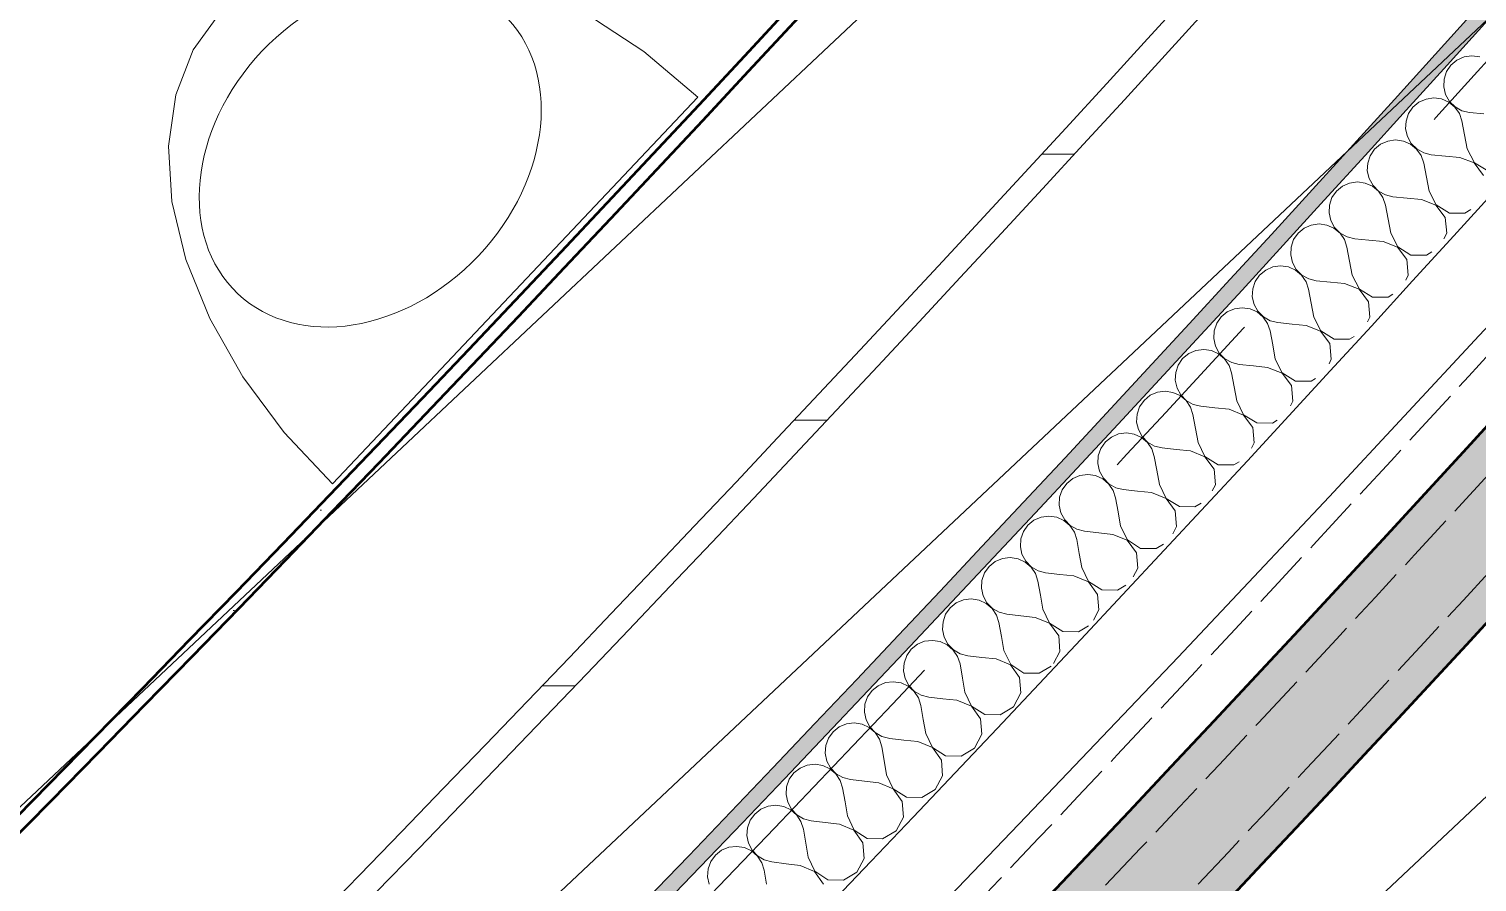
# Model space of a CAD drawing. Header units: millimetres. Extents: x -89663 to 74273, y -103666 to 18539.
# Drawn here: x -7114 to -6025, y -63147 to -62506 of the extents above; entities that cross this region are included whole.
import ezdxf
from ezdxf.enums import TextEntityAlignment as Align

# ---------------------------------------------------------------- set-up
doc = ezdxf.new("R2010")
doc.units = ezdxf.units.MM
doc.header["$MEASUREMENT"] = 0
doc.linetypes.add('Double Dashed', pattern=[1093.611073, 529.166651, -211.666656, 141.111112, -211.666656])
doc.linetypes.add('Hidden Line', pattern=[55, 45, -10])
for name, color, linetype in [('A-20-M_Floor_Slab', 7, 'Continuous'), ('A-25-M_Wall_Ext', 7, 'Continuous'), ('New_A-05-M_Gross_Int_WC_s', 7, 'Continuous'), ('New_A-15-MG_Structural_Grid_Phase_2', 7, 'Continuous'), ('New_A-20-M_Hard_Landscape', 7, 'Continuous'), ('New_A-25-M_Wall_Ext', 7, 'Continuous'), ('New_A-25-M_Wall_Int', 7, 'Continuous'), ('New_A-35-M_FFE_Sanitary', 7, 'Continuous'), ('New_A-40-M_Soft_Landscaping_P2', 7, 'Continuous')]:
    doc.layers.add(name, color=color, linetype=linetype)
for name, color, linetype, lineweight in [('A-20-M_Floor_Slab_Pen_No__89', 8, 'Continuous', 20), ('A-25-M_Wall_Ext_Pen_No__87', 8, 'Continuous', 20), ('New_A-25-M_Wall_Ext_Pen_No__87', 8, 'Continuous', 20), ('New_A-25-M_Wall_Int_Pen_No__193', 7, 'Continuous', 18), ('New_A-40-M_Soft_Landscaping_P2_Pen_No__150', 7, 'Continuous', 0), ('New_ArchiCAD Zone Stamps_Pen_No__6', 7, 'Continuous', 35)]:
    doc.layers.add(name, color=color, linetype=linetype, lineweight=lineweight)
for name, color, linetype, lineweight, true_color in [('New_A-05-M_Gross_Int_WC_s_Pen_No__74', 7, 'Continuous', 20, 0x606060), ('New_A-15-MG_Structural_Grid_Phase_2_Pen_No__222', 7, 'Continuous', 13, 0x65af33), ('New_A-20-M_Hard_Landscape_Pen_No__53', 7, 'Continuous', 35, 0x444444), ('New_A-25-M_Wall_Ext_Pen_No__107', 7, 'Continuous', 15, 0xa6a6a6), ('New_A-25-M_Wall_Ext_Pen_No__27', 7, 'Continuous', 50, 0x2a2a2a), ('New_A-25-M_Wall_Int_Pen_No__107', 7, 'Continuous', 15, 0xa6a6a6), ('New_A-25-M_Wall_Int_Pen_No__149', 7, 'Continuous', 0, 0x2a2a2a), ('New_A-35-M_FFE_Sanitary_Pen_No__211', 7, 'Continuous', 13, 0xebf6ff), ('New_A-35-M_FFE_Sanitary_Pen_No__27', 7, 'Continuous', 50, 0x2a2a2a), ('New_A-35-M_FFE_Sanitary_Pen_No__64', 7, 'Continuous', 20, 0x606060)]:
    doc.layers.add(name, color=color, linetype=linetype, lineweight=lineweight, true_color=true_color)
doc.styles.add('GENERATED_STYLE_1', font='')
doc.styles.add('GENERATED_STYLE_3', font='')
doc.styles.add('GENERATED_STYLE_4', font='')
doc.styles.get('GENERATED_STYLE_1').set_extended_font_data('Arial', bold=True)
doc.styles.get('GENERATED_STYLE_3').set_extended_font_data('Arial')
doc.styles.get('GENERATED_STYLE_4').set_extended_font_data('Swis721 BT')

# ---------------------------------------------------------------- blocks, each defined once
blk = doc.blocks.new('Mesh_6_1', base_point=(-2004.1, -57229.4))
at = {"layer": 'New_A-20-M_Hard_Landscape_Pen_No__53', "linetype": 'Continuous', "flags": 128}
blk.add_lwpolyline([(-2004.1, -57229.4, -0.183374), (-18001.8, -70543.4), (-17579.3, -76160.8), (-17223, -76133.9), (-14657.1, -75939.9), (-15007.7, -71280.4, 0.205807), (-603, -57840.4)], format="xyb", close=True, dxfattribs=at)
blk = doc.blocks.new('Male WC_INB 0163_43_1', base_point=(-7292.1, -60664.2))
at = {"layer": 'New_A-05-M_Gross_Int_WC_s_Pen_No__74', "linetype": 'Continuous'}
blk.add_arc((-26580.2, -43935.2), 27309.7, 312.41044, 326.00205, dxfattribs=at)
at = {"layer": 'New_ArchiCAD Zone Stamps_Pen_No__6'}
for tag, height, style, p in [('ROOM_NAME', 250, 'GENERATED_STYLE_1', (-7557.7, -59352)), ('zoneNameLine2', 250, 'GENERATED_STYLE_1', (-7746.1, -59784.1)), ('ROOM_NUMBER', 200, 'GENERATED_STYLE_3', (-7934.5, -60204.8)), ('measuredAreaCode', 200, 'GENERATED_STYLE_3', (-8091.6, -60564.9)), ('DUMMY_649', 200, 'GENERATED_STYLE_3', (-7784.2, -60699)), ('DUMMY_650', 200, 'GENERATED_STYLE_3', (-7294.8, -60912.3)), ('DUMMY_651', 133.3, 'GENERATED_STYLE_3', (-7015.5, -61018.9))]:
    blk.add_attdef(tag, text='', height=height, rotation=336.4404, dxfattribs=dict(at, style=style)).set_placement(p, align=Align.TOP_LEFT)
blk = doc.blocks.new('Mesh_26_1', base_point=(-15007.7, -71280.4))
at = {"layer": 'New_A-40-M_Soft_Landscaping_P2_Pen_No__150', "linetype": 'Continuous', "flags": 128}
blk.add_lwpolyline([(-15007.7, -71280.4), (-14657.1, -75939.9, 0.09191), (5945.5, -69347.8), (9078.1, -62163.8), (-603, -57840.4, -0.205807)], format="xyb", close=True, dxfattribs=at)
blk = doc.blocks.new('Slab_67_1', base_point=(-9826.8, -66666.7))
at = {"layer": 'A-20-M_Floor_Slab_Pen_No__89', "linetype": 'Continuous', "flags": 128}
blk.add_lwpolyline([(-9826.8, -66666.7), (-10262.5, -66046.8), (-5549.6, -61612.4), (-4970, -62096.9)], close=True, dxfattribs=at)
blk = doc.blocks.new('Slab_68_1', base_point=(-10262.5, -66046.8))
at = {"layer": 'A-20-M_Floor_Slab_Pen_No__89', "linetype": 'Continuous', "flags": 128}
blk.add_lwpolyline([(-10262.5, -66046.8), (-10073.7, -66315.4), (-5298.5, -61822.4), (-5549.6, -61612.4)], close=True, dxfattribs=at)
blk = doc.blocks.new('Wall_53_1', base_point=(-38176, -69536.6))
at = {"layer": 'New_A-25-M_Wall_Ext_Pen_No__107', "linetype": 'Continuous', "lineweight": 0, "true_color": 0x535353}
blk.add_hatch(color=251, dxfattribs=at).paths.add_polyline_path([(-7888.7, -64664.4), (-7855.1, -64701.5), (-7821.6, -64738.5, 0.106432), (-877.5, -55078.3), (-969.2, -55038.4, -0.106432)])
at = {"layer": 'New_A-25-M_Wall_Ext_Pen_No__27', "linetype": 'Continuous'}
for radius, end in [(28161.8, 336.44044), (28261.8, 331.6191)]:
    blk.add_arc((-26783.5, -43782), radius, 312.13949, end, dxfattribs=at)
blk = doc.blocks.new('Wall_55_1', base_point=(-38175.9, -69536.5))
at = {"layer": 'New_A-25-M_Wall_Ext_Pen_No__87', "linetype": 'Hidden Line'}
for radius in [28161.8, 28211.8]:
    blk.add_arc((-26758.9, -43792.8), radius, 246.08329, 336.44041, dxfattribs=at)
blk = doc.blocks.new('Wall_120_1', base_point=(-8161.2, -64098.5))
at = {"layer": 'New_A-35-M_FFE_Sanitary_Pen_No__211', "linetype": 'Continuous'}
h = blk.add_hatch(dxfattribs=at)
h.set_pattern_fill('Plaster_0001', color=256, style=0, pattern_type=2)
h.set_pattern_definition([(229.20706, (0, 0), (-131.12933, 113.1596), [0, -100]), (229.20706, (32.9, -94.43), (-131.12933, 113.1596), [0, -100])])
h.paths.add_polyline_path([(-8154.4, -64105.9, 0.059246), (-3930.6, -59211.3), (-3938.9, -59205.7, -0.059154), (-8153.8, -64091.8)])
at = {"layer": 'New_A-35-M_FFE_Sanitary_Pen_No__27', "linetype": 'Continuous'}
for radius, start, end in [(27366.5, 312.44686, 325.98819), (27376.5, 312.42597, 325.98824)]:
    blk.add_arc((-26623.6, -43897.9), radius, start, end, dxfattribs=at)
blk = doc.blocks.new('Wall_231_1', base_point=(-38294.6, -69816.9))
at = {"layer": 'A-25-M_Wall_Ext_Pen_No__87', "linetype": 'Hidden Line'}
for radius, start, end in [(28130.8, 246.16287, 336.76285), (28469.8, 246.15506, 336.76093)]:
    blk.add_arc((-26785.3, -43777.2), radius, start, end, dxfattribs=at)
blk = doc.blocks.new('*X703')
at = {"layer": 'New_A-25-M_Wall_Int_Pen_No__107', "linetype": 'Continuous'}
for p, q in [((-6044.5, -62532.9), (-6040, -62529.1)), ((-6040, -62529.1), (-6034.6, -62526.7)), ((-6034.6, -62526.7), (-6028.7, -62525.9)), ((-6028.7, -62525.9), (-6022.9, -62526.6)), ((-6049.6, -62543.4), (-6047.8, -62537.8)), ((-6047.8, -62537.8), (-6044.5, -62532.9)), ((-6049.9, -62549.3), (-6049.6, -62543.4)), ((-6048.5, -62555), (-6049.9, -62549.3)), ((-6073.2, -62564.6), (-6068.6, -62560.8)), ((-6068.6, -62560.8), (-6063.2, -62558.4)), ((-6063.2, -62558.4), (-6057.4, -62557.6)), ((-6057.4, -62557.6), (-6051.5, -62558.3)), ((-6051.5, -62558.3), (-6046.1, -62560.7)), ((-6045.6, -62560.2), (-6048.5, -62555)), ((-6046.1, -62560.7), (-6041.6, -62564.5)), ((-6041.4, -62564.3), (-6045.6, -62560.2)), ((-6078.3, -62575), (-6076.5, -62569.4)), ((-6076.5, -62569.4), (-6073.2, -62564.6)), ((-6041.6, -62564.5), (-6038.2, -62569.3)), ((-6036.3, -62567.2), (-6041.4, -62564.3)), ((-6038.2, -62569.3), (-6036.3, -62574.9)), ((-6030.5, -62568.6), (-6036.3, -62567.2)), ((-6019.9, -62569.6), (-6030.5, -62568.6)), ((-6078.6, -62580.9), (-6078.3, -62575)), ((-6077.2, -62586.7), (-6078.6, -62580.9)), ((-6034.2, -62585.4), (-6036.3, -62574.9)), ((-6101.9, -62596.2), (-6097.4, -62592.4)), ((-6097.4, -62592.4), (-6092, -62590)), ((-6092, -62590), (-6086.1, -62589.2)), ((-6086.1, -62589.2), (-6080.3, -62590)), ((-6080.3, -62590), (-6074.9, -62592.4)), ((-6074.4, -62591.8), (-6077.2, -62586.7)), ((-6074.9, -62592.4), (-6070.3, -62596.1)), ((-6070.2, -62596), (-6074.4, -62591.8)), ((-6032.2, -62595.9), (-6034.2, -62585.4)), ((-6107.1, -62606.7), (-6105.2, -62601.1)), ((-6105.2, -62601.1), (-6101.9, -62596.2)), ((-6070.3, -62596.1), (-6066.9, -62601)), ((-6065, -62598.9), (-6070.2, -62596)), ((-6066.9, -62601), (-6065, -62606.6)), ((-6059.3, -62600.3), (-6065, -62598.9)), ((-6048.6, -62601.3), (-6059.3, -62600.3)), ((-6037.9, -62602.3), (-6048.6, -62601.3)), ((-6037.9, -62602.3), (-6027, -62606.5)), ((-6026.9, -62606.4), (-6032.2, -62595.9)), ((-6107.4, -62612.5), (-6107.1, -62606.7)), ((-6106, -62618.3), (-6107.4, -62612.5)), ((-6063, -62617.1), (-6065, -62606.6)), ((-6061, -62627.6), (-6063, -62617.1)), ((-6027, -62606.5), (-6020, -62615.9)), ((-6016.9, -62612.5), (-6026.9, -62606.4)), ((-6134, -62632.6), (-6130.7, -62627.8)), ((-6130.7, -62627.8), (-6126.1, -62624)), ((-6126.1, -62624), (-6120.7, -62621.6)), ((-6120.7, -62621.6), (-6114.9, -62620.8)), ((-6114.9, -62620.8), (-6109, -62621.6)), ((-6109, -62621.6), (-6103.6, -62624)), ((-6103.1, -62623.5), (-6106, -62618.3)), ((-6103.6, -62624), (-6099.1, -62627.8)), ((-6099, -62627.7), (-6103.1, -62623.5)), ((-6099.1, -62627.8), (-6095.7, -62632.6)), ((-6093.8, -62630.5), (-6099, -62627.7)), ((-6055.7, -62638.1), (-6061, -62627.6)), ((-6136.2, -62644.1), (-6135.9, -62638.2)), ((-6135.9, -62638.2), (-6134, -62632.6)), ((-6095.7, -62632.6), (-6093.8, -62638.2)), ((-6088.1, -62631.9), (-6093.8, -62630.5)), ((-6091.8, -62648.8), (-6093.8, -62638.2)), ((-6077.4, -62632.9), (-6088.1, -62631.9)), ((-6066.7, -62634), (-6077.4, -62632.9)), ((-6066.7, -62634), (-6055.8, -62638.2)), ((-6055.8, -62638.2), (-6048.8, -62647.6)), ((-6045.7, -62644.2), (-6055.7, -62638.1)), ((-6134.8, -62649.9), (-6136.2, -62644.1)), ((-6089.8, -62659.3), (-6091.8, -62648.8)), ((-6048.8, -62647.6), (-6047.7, -62659.2)), ((-6034, -62644.2), (-6045.7, -62644.2)), ((-6029.5, -62641.4), (-6034, -62644.2)), ((-6162.8, -62664.2), (-6159.5, -62659.3)), ((-6159.5, -62659.3), (-6155, -62655.6)), ((-6155, -62655.6), (-6149.6, -62653.2)), ((-6149.6, -62653.2), (-6143.7, -62652.4)), ((-6143.7, -62652.4), (-6137.9, -62653.2)), ((-6137.9, -62653.2), (-6132.5, -62655.6)), ((-6132, -62655), (-6134.8, -62649.9)), ((-6132.5, -62655.6), (-6127.9, -62659.4)), ((-6127.8, -62659.2), (-6132, -62655)), ((-6127.9, -62659.4), (-6124.6, -62664.2)), ((-6122.6, -62662.1), (-6127.8, -62659.2)), ((-6084.5, -62669.7), (-6089.8, -62659.3)), ((-6047.7, -62659.2), (-6049.9, -62663.6)), ((-6165, -62675.7), (-6164.7, -62669.8)), ((-6164.7, -62669.8), (-6162.8, -62664.2)), ((-6124.6, -62664.2), (-6122.7, -62669.8)), ((-6120.7, -62680.4), (-6122.7, -62669.8)), ((-6116.9, -62663.5), (-6122.6, -62662.1)), ((-6106.2, -62664.6), (-6116.9, -62663.5)), ((-6095.6, -62665.6), (-6106.2, -62664.6)), ((-6095.6, -62665.6), (-6084.7, -62669.9)), ((-6084.7, -62669.9), (-6077.6, -62679.2)), ((-6074.6, -62675.9), (-6084.5, -62669.7)), ((-6163.7, -62681.4), (-6165, -62675.7)), ((-6160.8, -62686.6), (-6163.7, -62681.4)), ((-6118.7, -62690.9), (-6120.7, -62680.4)), ((-6077.6, -62679.2), (-6076.6, -62690.9)), ((-6062.9, -62675.9), (-6074.6, -62675.9)), ((-6058.9, -62673.4), (-6062.9, -62675.9)), ((-6191.7, -62695.7), (-6188.4, -62690.8)), ((-6188.4, -62690.8), (-6183.8, -62687.1)), ((-6183.8, -62687.1), (-6178.4, -62684.7)), ((-6178.4, -62684.7), (-6172.6, -62683.9)), ((-6172.6, -62683.9), (-6166.7, -62684.7)), ((-6166.7, -62684.7), (-6161.3, -62687.1)), ((-6161.3, -62687.1), (-6156.8, -62690.9)), ((-6156.7, -62690.8), (-6160.8, -62686.6)), ((-6156.8, -62690.9), (-6153.4, -62695.8)), ((-6151.5, -62693.7), (-6156.7, -62690.8)), ((-6113.4, -62701.4), (-6118.7, -62690.9)), ((-6076.6, -62690.9), (-6078.5, -62694.7)), ((-6193.9, -62707.2), (-6193.6, -62701.3)), ((-6193.6, -62701.3), (-6191.7, -62695.7)), ((-6153.4, -62695.8), (-6151.6, -62701.4)), ((-6149.6, -62711.9), (-6151.6, -62701.4)), ((-6145.8, -62695.1), (-6151.5, -62693.7)), ((-6135.1, -62696.1), (-6145.8, -62695.1)), ((-6124.5, -62697.2), (-6135.1, -62696.1)), ((-6124.5, -62697.2), (-6113.6, -62701.5)), ((-6113.6, -62701.5), (-6106.5, -62710.9)), ((-6103.5, -62707.5), (-6113.4, -62701.4)), ((-6192.6, -62712.9), (-6193.9, -62707.2)), ((-6189.7, -62718.1), (-6192.6, -62712.9)), ((-6147.6, -62722.4), (-6149.6, -62711.9)), ((-6106.5, -62710.9), (-6105.5, -62722.5)), ((-6091.8, -62707.5), (-6103.5, -62707.5)), ((-6088.2, -62705.3), (-6091.8, -62707.5)), ((-6220.7, -62727.1), (-6217.3, -62722.3)), ((-6217.3, -62722.3), (-6212.7, -62718.5)), ((-6212.7, -62718.5), (-6207.3, -62716.2)), ((-6207.3, -62716.2), (-6201.5, -62715.4)), ((-6201.5, -62715.4), (-6195.6, -62716.2)), ((-6195.6, -62716.2), (-6190.2, -62718.6)), ((-6190.2, -62718.6), (-6185.7, -62722.4)), ((-6185.6, -62722.3), (-6189.7, -62718.1)), ((-6185.7, -62722.4), (-6182.4, -62727.3)), ((-6180.4, -62725.2), (-6185.6, -62722.3)), ((-6174.7, -62726.6), (-6180.4, -62725.2)), ((-6142.4, -62732.9), (-6147.6, -62722.4)), ((-6105.5, -62722.5), (-6107.3, -62726.1)), ((-6222.9, -62738.6), (-6222.6, -62732.7)), ((-6222.6, -62732.7), (-6220.7, -62727.1)), ((-6182.4, -62727.3), (-6180.5, -62732.9)), ((-6178.5, -62743.4), (-6180.5, -62732.9)), ((-6164, -62727.7), (-6174.7, -62726.6)), ((-6153.4, -62728.8), (-6164, -62727.7)), ((-6153.4, -62728.8), (-6142.5, -62733.1)), ((-6142.5, -62733.1), (-6135.5, -62742.4)), ((-6132.4, -62739.1), (-6142.4, -62732.9)), ((-6241.7, -62749.9), (-6236.3, -62747.6)), ((-6236.3, -62747.6), (-6230.4, -62746.8)), ((-6230.4, -62746.8), (-6224.6, -62747.7)), ((-6224.6, -62747.7), (-6219.2, -62750.1)), ((-6221.5, -62744.4), (-6222.9, -62738.6)), ((-6218.7, -62749.5), (-6221.5, -62744.4)), ((-6176.6, -62754), (-6178.5, -62743.4)), ((-6135.5, -62742.4), (-6134.5, -62754.1)), ((-6120.7, -62739.1), (-6132.4, -62739.1)), ((-6117.4, -62737.1), (-6120.7, -62739.1)), ((-6251.5, -62764.1), (-6249.6, -62758.5)), ((-6249.6, -62758.5), (-6246.3, -62753.7)), ((-6246.3, -62753.7), (-6241.7, -62749.9)), ((-6219.2, -62750.1), (-6214.7, -62753.9)), ((-6214.6, -62753.8), (-6218.7, -62749.5)), ((-6214.7, -62753.9), (-6211.3, -62758.8)), ((-6209.4, -62756.7), (-6214.6, -62753.8)), ((-6211.3, -62758.8), (-6209.5, -62764.4)), ((-6203.7, -62758.1), (-6209.4, -62756.7)), ((-6193, -62759.2), (-6203.7, -62758.1)), ((-6171.4, -62764.5), (-6176.6, -62754)), ((-6134.5, -62754.1), (-6136.2, -62757.6)), ((-6251.9, -62770), (-6251.5, -62764.1)), ((-6207.5, -62774.9), (-6209.5, -62764.4)), ((-6182.4, -62760.3), (-6193, -62759.2)), ((-6182.4, -62760.3), (-6171.5, -62764.6)), ((-6171.5, -62764.6), (-6164.5, -62774)), ((-6161.4, -62770.7), (-6171.4, -62764.5)), ((-6146.4, -62768.6), (-6149.7, -62770.7)), ((-6270.7, -62781.3), (-6265.3, -62779)), ((-6265.3, -62779), (-6259.5, -62778.2)), ((-6259.5, -62778.2), (-6253.6, -62779.1)), ((-6253.6, -62779.1), (-6248.2, -62781.5)), ((-6250.5, -62775.8), (-6251.9, -62770)), ((-6247.7, -62780.9), (-6250.5, -62775.8)), ((-6205.6, -62785.4), (-6207.5, -62774.9)), ((-6164.5, -62774), (-6163.5, -62785.6)), ((-6149.7, -62770.7), (-6161.4, -62770.7)), ((-6280.6, -62795.5), (-6278.7, -62789.9)), ((-6278.7, -62789.9), (-6275.3, -62785.1)), ((-6275.3, -62785.1), (-6270.7, -62781.3)), ((-6248.2, -62781.5), (-6243.7, -62785.3)), ((-6243.6, -62785.2), (-6247.7, -62780.9)), ((-6243.7, -62785.3), (-6240.4, -62790.2)), ((-6238.4, -62788.1), (-6243.6, -62785.2)), ((-6240.4, -62790.2), (-6238.5, -62795.8)), ((-6232.7, -62789.5), (-6238.4, -62788.1)), ((-6222.1, -62790.6), (-6232.7, -62789.5)), ((-6211.4, -62791.7), (-6222.1, -62790.6)), ((-6200.4, -62795.9), (-6205.6, -62785.4)), ((-6163.5, -62785.6), (-6165.3, -62789.3)), ((-6280.9, -62801.4), (-6280.6, -62795.5)), ((-6279.6, -62807.1), (-6280.9, -62801.4)), ((-6236.6, -62806.3), (-6238.5, -62795.8)), ((-6211.4, -62791.7), (-6200.5, -62796.1)), ((-6200.5, -62796.1), (-6193.5, -62805.5)), ((-6190.5, -62802.1), (-6200.4, -62795.9)), ((-6178.8, -62802.2), (-6190.5, -62802.1)), ((-6175.2, -62800), (-6178.8, -62802.2)), ((-6304.4, -62816.4), (-6299.8, -62812.7)), ((-6299.8, -62812.7), (-6294.4, -62810.3)), ((-6294.4, -62810.3), (-6288.5, -62809.6)), ((-6288.5, -62809.6), (-6282.7, -62810.4)), ((-6282.7, -62810.4), (-6277.3, -62812.9)), ((-6276.8, -62812.3), (-6279.6, -62807.1)), ((-6277.3, -62812.9), (-6272.8, -62816.7)), ((-6272.6, -62816.5), (-6276.8, -62812.3)), ((-6234.7, -62816.9), (-6236.6, -62806.3)), ((-6193.5, -62805.5), (-6192.6, -62817.1)), ((-6309.7, -62826.8), (-6307.7, -62821.2)), ((-6307.7, -62821.2), (-6304.4, -62816.4)), ((-6272.8, -62816.7), (-6269.4, -62821.6)), ((-6267.5, -62819.5), (-6272.6, -62816.5)), ((-6269.4, -62821.6), (-6267.6, -62827.2)), ((-6261.8, -62820.9), (-6267.5, -62819.5)), ((-6251.1, -62822), (-6261.8, -62820.9)), ((-6240.5, -62823.1), (-6251.1, -62822)), ((-6240.5, -62823.1), (-6229.6, -62827.5)), ((-6229.5, -62827.4), (-6234.7, -62816.9)), ((-6192.6, -62817.1), (-6194.6, -62821.1)), ((-6310, -62832.7), (-6309.7, -62826.8)), ((-6308.7, -62838.4), (-6310, -62832.7)), ((-6265.7, -62837.7), (-6267.6, -62827.2)), ((-6229.6, -62827.5), (-6222.6, -62836.9)), ((-6219.6, -62833.6), (-6229.5, -62827.4)), ((-6207.9, -62833.7), (-6219.6, -62833.6)), ((-6203.9, -62831.2), (-6207.9, -62833.7)), ((-6333.5, -62847.7), (-6328.9, -62843.9)), ((-6328.9, -62843.9), (-6323.5, -62841.6)), ((-6323.5, -62841.6), (-6317.6, -62840.9)), ((-6317.6, -62840.9), (-6311.8, -62841.7)), ((-6311.8, -62841.7), (-6306.4, -62844.2)), ((-6305.9, -62843.6), (-6308.7, -62838.4)), ((-6306.4, -62844.2), (-6301.9, -62848)), ((-6301.8, -62847.9), (-6305.9, -62843.6)), ((-6263.8, -62848.3), (-6265.7, -62837.7)), ((-6222.6, -62836.9), (-6221.7, -62848.6)), ((-6338.8, -62858), (-6336.9, -62852.5)), ((-6336.9, -62852.5), (-6333.5, -62847.7)), ((-6301.9, -62848), (-6298.6, -62852.9)), ((-6296.6, -62850.8), (-6301.8, -62847.9)), ((-6298.6, -62852.9), (-6296.7, -62858.5)), ((-6290.9, -62852.2), (-6296.6, -62850.8)), ((-6280.3, -62853.4), (-6290.9, -62852.2)), ((-6269.6, -62854.5), (-6280.3, -62853.4)), ((-6269.6, -62854.5), (-6258.7, -62858.9)), ((-6258.6, -62858.8), (-6263.8, -62848.3)), ((-6221.7, -62848.6), (-6224, -62853.2)), ((-6339.1, -62863.9), (-6338.8, -62858)), ((-6337.9, -62869.7), (-6339.1, -62863.9)), ((-6294.8, -62869), (-6296.7, -62858.5)), ((-6258.7, -62858.9), (-6251.8, -62868.3)), ((-6248.7, -62865), (-6258.6, -62858.8)), ((-6237, -62865.1), (-6248.7, -62865)), ((-6232.4, -62862.3), (-6237, -62865.1)), ((-6362.6, -62878.9), (-6358.1, -62875.2)), ((-6358.1, -62875.2), (-6352.6, -62872.9)), ((-6352.6, -62872.9), (-6346.8, -62872.1)), ((-6346.8, -62872.1), (-6340.9, -62873)), ((-6340.9, -62873), (-6335.6, -62875.5)), ((-6335, -62874.9), (-6337.9, -62869.7)), ((-6335.6, -62875.5), (-6331, -62879.3)), ((-6330.9, -62879.1), (-6335, -62874.9)), ((-6292.9, -62879.6), (-6294.8, -62869)), ((-6251.8, -62868.3), (-6250.8, -62880)), ((-6368.3, -62895.2), (-6368, -62889.3)), ((-6368, -62889.3), (-6366, -62883.7)), ((-6366, -62883.7), (-6362.6, -62878.9)), ((-6331, -62879.3), (-6327.7, -62884.2)), ((-6325.8, -62882.1), (-6330.9, -62879.1)), ((-6327.7, -62884.2), (-6325.9, -62889.8)), ((-6320.1, -62883.5), (-6325.8, -62882.1)), ((-6309.4, -62884.7), (-6320.1, -62883.5)), ((-6298.8, -62885.9), (-6309.4, -62884.7)), ((-6298.8, -62885.9), (-6287.9, -62890.2)), ((-6287.8, -62890.1), (-6292.9, -62879.6)), ((-6250.8, -62880), (-6253.6, -62885.4)), ((-6367.1, -62900.9), (-6368.3, -62895.2)), ((-6324, -62900.3), (-6325.9, -62889.8)), ((-6287.9, -62890.2), (-6281, -62899.7)), ((-6277.9, -62896.4), (-6287.8, -62890.1)), ((-6281, -62899.7), (-6280.1, -62911.4)), ((-6266.2, -62896.5), (-6277.9, -62896.4)), ((-6260.8, -62893.2), (-6266.2, -62896.5)), ((-6395.3, -62914.9), (-6391.9, -62910.1)), ((-6391.9, -62910.1), (-6387.3, -62906.4)), ((-6387.3, -62906.4), (-6381.8, -62904.1)), ((-6381.8, -62904.1), (-6376, -62903.3)), ((-6376, -62903.3), (-6370.1, -62904.2)), ((-6370.1, -62904.2), (-6364.8, -62906.7)), ((-6364.2, -62906.1), (-6367.1, -62900.9)), ((-6364.8, -62906.7), (-6360.3, -62910.5)), ((-6360.1, -62910.4), (-6364.2, -62906.1)), ((-6360.3, -62910.5), (-6357, -62915.4)), ((-6355, -62913.3), (-6360.1, -62910.4)), ((-6322.2, -62910.9), (-6324, -62900.3)), ((-6317, -62921.4), (-6322.2, -62910.9)), ((-6397.6, -62926.3), (-6397.2, -62920.5)), ((-6397.2, -62920.5), (-6395.3, -62914.9)), ((-6357, -62915.4), (-6355.1, -62921)), ((-6353.3, -62931.6), (-6355.1, -62921)), ((-6349.3, -62914.8), (-6355, -62913.3)), ((-6338.6, -62916), (-6349.3, -62914.8)), ((-6328, -62917.1), (-6338.6, -62916)), ((-6328, -62917.1), (-6317.2, -62921.5)), ((-6317.2, -62921.5), (-6310.2, -62931)), ((-6307.1, -62927.7), (-6317, -62921.4)), ((-6280.1, -62911.4), (-6283.4, -62917.8)), ((-6396.3, -62932.1), (-6397.6, -62926.3)), ((-6393.5, -62937.3), (-6396.3, -62932.1)), ((-6351.4, -62942.1), (-6353.3, -62931.6)), ((-6310.2, -62931), (-6309.3, -62942.7)), ((-6295.4, -62927.8), (-6307.1, -62927.7)), ((-6289, -62924), (-6295.4, -62927.8)), ((-6424.5, -62946), (-6421.1, -62941.2)), ((-6421.1, -62941.2), (-6416.5, -62937.5)), ((-6416.5, -62937.5), (-6411.1, -62935.2)), ((-6411.1, -62935.2), (-6405.2, -62934.5)), ((-6405.2, -62934.5), (-6399.4, -62935.4)), ((-6399.4, -62935.4), (-6394, -62937.9)), ((-6394, -62937.9), (-6389.5, -62941.7)), ((-6389.4, -62941.6), (-6393.5, -62937.3)), ((-6389.5, -62941.7), (-6386.2, -62946.6)), ((-6384.3, -62944.5), (-6389.4, -62941.6)), ((-6346.3, -62952.7), (-6351.4, -62942.1)), ((-6309.3, -62942.7), (-6313.3, -62950.4)), ((-6426.8, -62957.5), (-6426.5, -62951.6)), ((-6426.5, -62951.6), (-6424.5, -62946)), ((-6386.2, -62946.6), (-6384.4, -62952.2)), ((-6382.6, -62962.8), (-6384.4, -62952.2)), ((-6378.6, -62946), (-6384.3, -62944.5)), ((-6367.9, -62947.2), (-6378.6, -62946)), ((-6357.3, -62948.4), (-6367.9, -62947.2)), ((-6357.3, -62948.4), (-6346.4, -62952.8)), ((-6346.4, -62952.8), (-6339.5, -62962.3)), ((-6336.4, -62959), (-6346.3, -62952.7)), ((-6317.1, -62954.6), (-6324.7, -62959.1)), ((-6440.4, -62966.3), (-6434.5, -62965.6)), ((-6434.5, -62965.6), (-6428.7, -62966.5)), ((-6425.6, -62963.3), (-6426.8, -62957.5)), ((-6422.8, -62968.5), (-6425.6, -62963.3)), ((-6380.7, -62973.3), (-6382.6, -62962.8)), ((-6339.5, -62962.3), (-6338.6, -62973.9)), ((-6324.7, -62959.1), (-6336.4, -62959)), ((-6453.8, -62977.1), (-6450.4, -62972.3)), ((-6450.4, -62972.3), (-6445.8, -62968.6)), ((-6445.8, -62968.6), (-6440.4, -62966.3)), ((-6428.7, -62966.5), (-6423.3, -62969)), ((-6423.3, -62969), (-6418.8, -62972.9)), ((-6418.7, -62972.7), (-6422.8, -62968.5)), ((-6418.8, -62972.9), (-6415.5, -62977.8)), ((-6413.6, -62975.7), (-6418.7, -62972.7)), ((-6407.9, -62977.2), (-6413.6, -62975.7)), ((-6375.6, -62983.9), (-6380.7, -62973.3)), ((-6338.6, -62973.9), (-6343.4, -62983.1)), ((-6456.2, -62988.6), (-6455.8, -62982.7)), ((-6455.8, -62982.7), (-6453.8, -62977.1)), ((-6415.5, -62977.8), (-6413.7, -62983.4)), ((-6411.9, -62994), (-6413.7, -62983.4)), ((-6397.2, -62978.4), (-6407.9, -62977.2)), ((-6386.6, -62979.6), (-6397.2, -62978.4)), ((-6386.6, -62979.6), (-6375.8, -62984)), ((-6375.8, -62984), (-6368.9, -62993.5)), ((-6365.8, -62990.2), (-6375.6, -62983.9)), ((-6345.1, -62985), (-6354.1, -62990.4)), ((-6475.2, -62999.7), (-6469.7, -62997.4)), ((-6469.7, -62997.4), (-6463.9, -62996.7)), ((-6463.9, -62996.7), (-6458, -62997.6)), ((-6458, -62997.6), (-6452.7, -63000.1)), ((-6454.9, -62994.3), (-6456.2, -62988.6)), ((-6452.2, -62999.6), (-6454.9, -62994.3)), ((-6410.1, -63004.5), (-6411.9, -62994)), ((-6368.9, -62993.5), (-6368, -63005.2)), ((-6354.1, -62990.4), (-6365.8, -62990.2)), ((-6485.2, -63013.7), (-6483.2, -63008.2)), ((-6483.2, -63008.2), (-6479.8, -63003.4)), ((-6479.8, -63003.4), (-6475.2, -62999.7)), ((-6452.7, -63000.1), (-6448.2, -63004)), ((-6448.1, -63003.8), (-6452.2, -62999.6)), ((-6448.2, -63004), (-6444.9, -63008.9)), ((-6443, -63006.8), (-6448.1, -63003.8)), ((-6444.9, -63008.9), (-6443.1, -63014.5)), ((-6437.2, -63008.3), (-6443, -63006.8)), ((-6426.6, -63009.5), (-6437.2, -63008.3)), ((-6405, -63015.1), (-6410.1, -63004.5)), ((-6368, -63005.2), (-6373.4, -63015.6)), ((-6485.6, -63019.6), (-6485.2, -63013.7)), ((-6484.3, -63025.4), (-6485.6, -63019.6)), ((-6441.3, -63025.1), (-6443.1, -63014.5)), ((-6416, -63010.7), (-6426.6, -63009.5)), ((-6416, -63010.7), (-6405.1, -63015.2)), ((-6405.1, -63015.2), (-6398.2, -63024.7)), ((-6395.1, -63021.4), (-6405, -63015.1)), ((-6373.4, -63015.6), (-6383.4, -63021.6)), ((-6509.2, -63034.4), (-6504.6, -63030.7)), ((-6504.6, -63030.7), (-6499.1, -63028.4)), ((-6499.1, -63028.4), (-6493.3, -63027.7)), ((-6493.3, -63027.7), (-6487.4, -63028.7)), ((-6487.4, -63028.7), (-6482.1, -63031.2)), ((-6481.5, -63030.6), (-6484.3, -63025.4)), ((-6477.5, -63034.9), (-6481.5, -63030.6)), ((-6439.5, -63035.6), (-6441.3, -63025.1)), ((-6398.2, -63024.7), (-6397.4, -63036.3)), ((-6383.4, -63021.6), (-6395.1, -63021.4)), ((-6514.6, -63044.7), (-6512.6, -63039.2)), ((-6512.6, -63039.2), (-6509.2, -63034.4)), ((-6482.1, -63031.2), (-6477.6, -63035)), ((-6477.6, -63035), (-6474.3, -63039.9)), ((-6472.4, -63037.9), (-6477.5, -63034.9)), ((-6474.3, -63039.9), (-6472.5, -63045.6)), ((-6466.6, -63039.4), (-6472.4, -63037.9)), ((-6456, -63040.6), (-6466.6, -63039.4)), ((-6445.4, -63041.8), (-6456, -63040.6)), ((-6445.4, -63041.8), (-6434.5, -63046.3)), ((-6434.4, -63046.2), (-6439.5, -63035.6)), ((-6397.4, -63036.3), (-6402.8, -63046.7)), ((-6515, -63050.6), (-6514.6, -63044.7)), ((-6513.8, -63056.4), (-6515, -63050.6)), ((-6470.7, -63056.1), (-6472.5, -63045.6)), ((-6434.5, -63046.3), (-6427.7, -63055.8)), ((-6424.6, -63052.5), (-6434.4, -63046.2)), ((-6412.9, -63052.7), (-6424.6, -63052.5)), ((-6402.8, -63046.7), (-6412.9, -63052.7)), ((-6538.6, -63065.3), (-6534, -63061.7)), ((-6534, -63061.7), (-6528.6, -63059.4)), ((-6528.6, -63059.4), (-6522.7, -63058.7)), ((-6522.7, -63058.7), (-6516.9, -63059.7)), ((-6516.9, -63059.7), (-6511.5, -63062.2)), ((-6511, -63061.6), (-6513.8, -63056.4)), ((-6511.5, -63062.2), (-6507, -63066)), ((-6506.9, -63065.9), (-6511, -63061.6)), ((-6468.9, -63066.7), (-6470.7, -63056.1)), ((-6427.7, -63055.8), (-6426.8, -63067.5)), ((-6544.1, -63075.7), (-6542.1, -63070.1)), ((-6542.1, -63070.1), (-6538.6, -63065.3)), ((-6507, -63066), (-6503.8, -63071)), ((-6501.8, -63068.9), (-6506.9, -63065.9)), ((-6503.8, -63071), (-6502, -63076.6)), ((-6496.1, -63070.4), (-6501.8, -63068.9)), ((-6485.5, -63071.6), (-6496.1, -63070.4)), ((-6474.8, -63072.9), (-6485.5, -63071.6)), ((-6474.8, -63072.9), (-6464, -63077.4)), ((-6463.9, -63077.3), (-6468.9, -63066.7)), ((-6426.8, -63067.5), (-6432.3, -63077.9)), ((-6544.5, -63081.6), (-6544.1, -63075.7)), ((-6543.2, -63087.4), (-6544.5, -63081.6)), ((-6500.2, -63087.2), (-6502, -63076.6)), ((-6464, -63077.4), (-6457.2, -63086.9)), ((-6454, -63083.6), (-6463.9, -63077.3)), ((-6442.3, -63083.8), (-6454, -63083.6)), ((-6432.3, -63077.9), (-6442.3, -63083.8)), ((-6571.6, -63101), (-6568.1, -63096.3)), ((-6568.1, -63096.3), (-6563.5, -63092.6)), ((-6563.5, -63092.6), (-6558, -63090.4)), ((-6558, -63090.4), (-6552.2, -63089.7)), ((-6552.2, -63089.7), (-6546.3, -63090.6)), ((-6546.3, -63090.6), (-6541, -63093.1)), ((-6540.5, -63092.6), (-6543.2, -63087.4)), ((-6541, -63093.1), (-6536.5, -63097)), ((-6536.4, -63096.9), (-6540.5, -63092.6)), ((-6498.4, -63097.7), (-6500.2, -63087.2)), ((-6457.2, -63086.9), (-6456.3, -63098.6)), ((-6574, -63112.5), (-6573.6, -63106.6)), ((-6573.6, -63106.6), (-6571.6, -63101)), ((-6536.5, -63097), (-6533.3, -63101.9)), ((-6531.3, -63099.9), (-6536.4, -63096.9)), ((-6533.3, -63101.9), (-6531.5, -63107.6)), ((-6525.6, -63101.4), (-6531.3, -63099.9)), ((-6515, -63102.7), (-6525.6, -63101.4)), ((-6504.3, -63103.9), (-6515, -63102.7)), ((-6504.3, -63103.9), (-6493.5, -63108.4)), ((-6493.4, -63108.3), (-6498.4, -63097.7)), ((-6456.3, -63098.6), (-6461.8, -63108.9)), ((-6572.8, -63118.3), (-6574, -63112.5)), ((-6529.7, -63118.1), (-6531.5, -63107.6)), ((-6528, -63128.7), (-6529.7, -63118.1)), ((-6493.5, -63108.4), (-6486.7, -63117.9)), ((-6483.6, -63114.7), (-6493.4, -63108.3)), ((-6486.7, -63117.9), (-6485.9, -63129.6)), ((-6471.9, -63114.9), (-6483.6, -63114.7)), ((-6461.8, -63108.9), (-6471.9, -63114.9)), ((-6601.1, -63131.9), (-6597.7, -63127.1)), ((-6597.7, -63127.1), (-6593, -63123.5)), ((-6593, -63123.5), (-6587.6, -63121.2)), ((-6587.6, -63121.2), (-6581.7, -63120.6)), ((-6581.7, -63120.6), (-6575.9, -63121.5)), ((-6575.9, -63121.5), (-6570.5, -63124)), ((-6570, -63123.5), (-6572.8, -63118.3)), ((-6570.5, -63124), (-6566.1, -63127.9)), ((-6565.9, -63127.8), (-6570, -63123.5)), ((-6566.1, -63127.9), (-6562.8, -63132.9)), ((-6560.9, -63130.8), (-6565.9, -63127.8)), ((-6523, -63139.3), (-6528, -63128.7)), ((-6603.5, -63143.4), (-6603.1, -63137.5)), ((-6603.1, -63137.5), (-6601.1, -63131.9)), ((-6562.8, -63132.9), (-6561.1, -63138.5)), ((-6559.3, -63149.1), (-6561.1, -63138.5)), ((-6555.2, -63132.3), (-6560.9, -63130.8)), ((-6544.5, -63133.6), (-6555.2, -63132.3)), ((-6533.9, -63134.9), (-6544.5, -63133.6)), ((-6533.9, -63134.9), (-6523.1, -63139.4)), ((-6523.1, -63139.4), (-6516.3, -63148.9)), ((-6513.1, -63145.7), (-6523, -63139.3)), ((-6485.9, -63129.6), (-6491.3, -63140)), ((-6602.3, -63149.1), (-6603.5, -63143.4)), ((-6501.4, -63145.9), (-6513.1, -63145.7)), ((-6491.3, -63140), (-6501.4, -63145.9))]:
    blk.add_line(p, q, dxfattribs=at)
blk = doc.blocks.new('Wall_254_1', base_point=(-7921.5, -64417.2))
at = {"layer": 'New_A-25-M_Wall_Int_Pen_No__107', "linetype": 'Continuous'}
h = blk.add_hatch(dxfattribs=at)
h.set_pattern_fill('Plywood_0001', color=256, style=0, pattern_type=2)
h.set_pattern_definition([(0, (0, 0), (0, 200), [])])
h.paths.add_polyline_path([(-1322.1, -54884.5, -0.105152), (-8043, -64284.3), (-8030.8, -64297.6, 0.105152), (-1305.6, -54891.7)])
blk.add_hatch(color=256, dxfattribs=at).paths.add_polyline_path([(-7921.5, -64417.2, 0.105152), (-1157.1, -54956.4), (-1168.1, -54951.6, -0.105152), (-7929.6, -64408.3)])
at = {"layer": 'New_A-25-M_Wall_Int_Pen_No__149', "linetype": 'Continuous'}
for radius in [27776.8, 28046.8]:
    blk.add_arc((-26783.5, -43782), radius, 312.42955, 336.44041, dxfattribs=at)
at = {"layer": 'New_A-25-M_Wall_Int_Pen_No__193', "linetype": 'Continuous'}
for radius in [27794.8, 27944.8, 27956.8]:
    blk.add_arc((-26783.5, -43782), radius, 312.42955, 336.44041, dxfattribs=at)
at = {"layer": 'New_A-25-M_Wall_Int', "color": 250, "lineweight": 50, "true_color": 0x2a2a2a}
blk.add_blockref('*X703', (0, 0), dxfattribs=at)
blk = doc.blocks.new('Standard grid marker_24')
at = {"layer": 'New_A-15-MG_Structural_Grid_Phase_2_Pen_No__222', "linetype": 'Double Dashed'}
blk.add_arc((0, 0), 27977.6, 0, 90.63597, dxfattribs=at)
at = {"layer": 'New_A-15-MG_Structural_Grid_Phase_2_Pen_No__222', "style": 'GENERATED_STYLE_4'}
blk.add_attdef('AC_MarkerText_1', text='', height=350, rotation=90.3066, dxfattribs=at).set_placement((-1326.2, 28008), align=Align.MIDDLE_CENTER)
blk = doc.blocks.new('Urinal 19')
at = {"layer": 'New_A-35-M_FFE_Sanitary_Pen_No__64', "linetype": 'Continuous'}
for p, q in [((-200, 0), (-197, -53)), ((0, 0), (-200, 0)), ((200, 0), (0, 0)), ((197, -53), (200, 0)), ((-197, -53), (-187.9, -104.3)), ((187.9, -104.3), (197, -53)), ((-187.9, -104.3), (-173.2, -152.5)), ((173.2, -152.5), (187.9, -104.3)), ((-173.2, -152.5), (-153.2, -196.1)), ((153.2, -196.1), (173.2, -152.5)), ((-153.2, -196.1), (-128.6, -233.6)), ((128.6, -233.6), (153.2, -196.1)), ((-128.6, -233.6), (-100, -264.1)), ((100, -264.1), (128.6, -233.6)), ((-100, -264.1), (-68.4, -286.6)), ((68.4, -286.6), (100, -264.1)), ((-68.4, -286.6), (-34.7, -300.4)), ((34.7, -300.4), (68.4, -286.6)), ((-34.7, -300.4), (0, -305)), ((0, -305), (34.7, -300.4))]:
    blk.add_line(p, q, dxfattribs=at)
blk.add_ellipse((0, -150), major_axis=(-145, 0), ratio=0.772414, dxfattribs=at)
blk = doc.blocks.new('Mesh_37_1', base_point=(-603, -57840.4))
at = {"layer": 'New_A-40-M_Soft_Landscaping_P2_Pen_No__150', "linetype": 'Continuous', "flags": 128}
blk.add_lwpolyline([(-603, -57840.4, -0.205807), (-15007.7, -71280.4), (-14916.9, -72486.2, 0.161424), (-1600, -63958.3), (1156.8, -58626.3)], format="xyb", close=True, dxfattribs=at)

msp = doc.modelspace()

# ---------------------------------------------------------------- block references
at = {"layer": 'A-20-M_Floor_Slab', "color": 8, "linetype": 'Continuous', "lineweight": 20}
for name, p in [('Slab_67_1', (-9826.8, -66666.7)), ('Slab_68_1', (-10262.5, -66046.8))]:
    msp.add_blockref(name, p, dxfattribs=at)
at = {"layer": 'A-25-M_Wall_Ext', "color": 250, "lineweight": 50, "true_color": 0x2a2a2a}
msp.add_blockref('Wall_231_1', (-38294.6, -69816.9), dxfattribs=at)
at = {"layer": 'New_A-05-M_Gross_Int_WC_s', "linetype": 'Continuous'}
msp.add_blockref('Male WC_INB 0163_43_1', (-7292.1, -60664.2), dxfattribs=at)
at = {"layer": 'New_A-15-MG_Structural_Grid_Phase_2', "color": 8, "linetype": 'Continuous', "lineweight": 15, "zscale": 1000, "rotation": 246.1337837427074}
msp.add_blockref('Standard grid marker_24', (-26783.5, -43781.2), dxfattribs=at)
at = {"layer": 'New_A-20-M_Hard_Landscape', "color": 49, "lineweight": 35, "true_color": 0x444444}
msp.add_blockref('Mesh_6_1', (-2004.1, -57229.4), dxfattribs=at)
at = {"layer": 'New_A-25-M_Wall_Ext', "color": 250, "lineweight": 50, "true_color": 0x2a2a2a}
for name, p in [('Wall_53_1', (-38176, -69536.6)), ('Wall_55_1', (-38175.9, -69536.5))]:
    msp.add_blockref(name, p, dxfattribs=at)
at = {"layer": 'New_A-25-M_Wall_Int', "color": 250, "lineweight": 50, "true_color": 0x2a2a2a}
msp.add_blockref('Wall_254_1', (-7921.5, -64417.2), dxfattribs=at)
at = {"layer": 'New_A-35-M_FFE_Sanitary', "color": 250, "lineweight": 50, "true_color": 0x2a2a2a}
msp.add_blockref('Wall_120_1', (-8161.2, -64098.5), dxfattribs=at)
at = {"layer": 'New_A-35-M_FFE_Sanitary', "color": 251, "linetype": 'Continuous', "lineweight": 20, "true_color": 0x606060, "zscale": 1000, "rotation": 226.6394645481001}
msp.add_blockref('Urinal 19', (-6748.2, -62702.4), dxfattribs=at)
at = {"layer": 'New_A-40-M_Soft_Landscaping_P2'}
for name, p in [('Mesh_26_1', (-15007.7, -71280.4)), ('Mesh_37_1', (-603, -57840.4))]:
    msp.add_blockref(name, p, dxfattribs=at)

doc.saveas('drawing.dxf')
